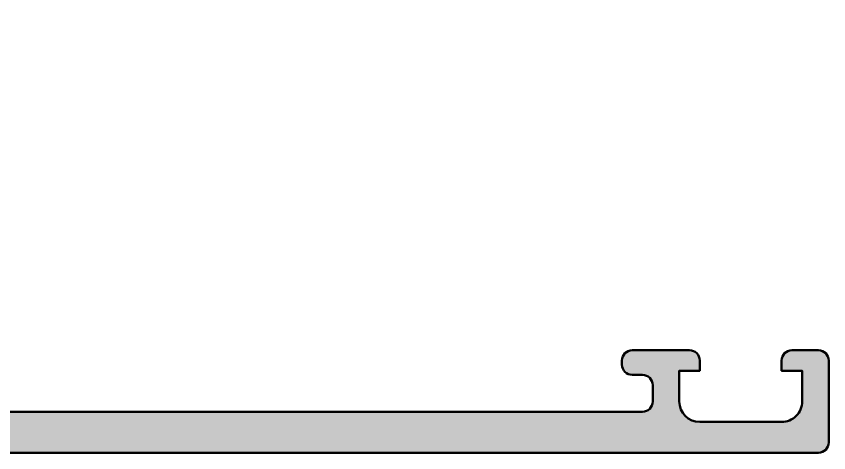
# Model space of a CAD drawing. Extents: x 0 to 81.5, y 0 to 75.
# Drawn here: x 41.82 to 81.5, y 0 to 21.3 of the extents above; entities that cross this region are included whole.
import ezdxf

# ---------------------------------------------------------------- set-up
doc = ezdxf.new("R2010")
doc.units = 0
doc.layers.add('0S-Alu contour', color=7, linetype='Continuous', lineweight=50)
doc.layers.add('0S-Alu hatch', color=252, linetype='Continuous', lineweight=25)

# ---------------------------------------------------------------- blocks, each defined once
blk = doc.blocks.new('357890__7531185D_8088_49E5_A67A_737CF4A3306F_')
at = {"layer": '0S-Alu hatch'}
h = blk.add_hatch(color=256, dxfattribs=at)
edge = h.paths.add_edge_path()
edge.add_line((0.4999389648436079, 15.49981295560241), (20.39999636205796, 15.49981295560241))
edge.add_ellipse((20.39999636205797, 13.99981295560243), major_axis=(-1.499999999999978, 0), ratio=1, start_angle=179.9998642446208, end_angle=270.0000000000003, ccw=False)
edge.add_line((21.89999636205374, 13.99980940153491), (21.89996627171284, 1.299951816342456))
edge.add_ellipse((21.39996627171438, 1.299953001014884), major_axis=(-0.4999999999998616, 0), ratio=1, start_angle=126.86794196033031, end_angle=179.9998642473055, ccw=False)
edge.add_arc((21.9999389648438, 0.499932521590182), 0.5000000000000875, 126.8679419603363, 269.9999999999976)
edge.add_line((21.99993896484378, -6.74784099054e-05), (81.00000000000036, -6.74784097896e-05))
edge.add_arc((80.99993251248257, 0.5000000091076658), 0.5000674920714057, 270.0077324561403, 359.992267543883)
edge.add_line((81.50000000000003, 0.4999325215901017), (81.50000000000003, 4.499932521590437))
edge.add_arc((80.99993251248273, 4.499865034072797), 0.5000674920712493, 0.0077324561169704, 89.99226754391339)
edge.add_line((81.00000000000003, 4.999932521590096), (79.69995117187509, 4.999932521590153))
edge.add_arc((79.69998807066426, 4.49989562280092), 0.5000369001506532, 90.00422797775568, 179.9957720222162)
edge.add_line((79.19995117187503, 4.499932521590341), (79.19995117187503, 3.99993252159021))
edge.add_line((79.19995117187503, 3.99993252159021), (80.19995117187551, 3.999932521590267))
edge.add_line((80.19995117187551, 3.999932521590267), (80.19995117187503, 2.49993252159038))
edge.add_ellipse((79.19998814556854, 2.499895547896585), major_axis=(-0.9999630269900411, 0), ratio=1, start_angle=89.99788148508361, end_angle=180.0021185150526, ccw=False)
edge.add_line((79.19995117187509, 1.499932521590096), (75.19995117187497, 1.499932521590324))
edge.add_ellipse((75.2000280415843, 2.500009391299371), major_axis=(-1.000076872663296, 0), ratio=1, start_angle=0.004403971451608868, end_angle=89.99559602862348, ccw=False)
edge.add_line((74.19995117187526, 2.499932521588728), (74.19995117187526, 3.99993252159021))
edge.add_line((74.19995117187526, 3.99993252159021), (75.19995117187503, 3.99993252159021))
edge.add_line((75.19995117187503, 3.99993252159021), (75.19995117187503, 4.499932521590267))
edge.add_arc((74.70000864667786, 4.49998999639304), 0.4999425285009028, 359.9934131156214, 450.0065868843982)
edge.add_line((74.69995117187497, 4.99993252159021), (71.89996337890625, 4.999932521590267))
edge.add_arc((71.8999633789063, 4.499932521590267), 0.5, 90.00000000000651, 180)
edge.add_line((71.3999633789063, 4.499932521590267), (71.39996337890646, 4.299932521590335))
edge.add_arc((71.89996337890668, 4.299932521590477), 0.500000000000199, 180, 270)
edge.add_line((71.89996337890668, 3.799932521590278), (72.39996337890668, 3.799932521590278))
edge.add_ellipse((72.399928279741, 3.299897422424777), major_axis=(-0.5000351003973661, 0), ratio=1, start_angle=180.0040217857437, end_angle=269.9959782142144, ccw=False)
edge.add_line((72.8999633789065, 3.299932521590084), (72.89996337890608, 2.499929469832636))
edge.add_ellipse((72.39994681544692, 2.499946033291678), major_axis=(-0.5000165637334943, 0), ratio=1, start_angle=90.00189796975889, end_angle=179.9981020306515, ccw=False)
edge.add_line((72.3999633789063, 1.999929469832522), (41.0999694824237, 1.999929469832466))
edge.add_line((41.0999694824237, 1.999929469832466), (35.06151186177459, 2.432326101878118))
edge.add_ellipse((35.09996792191851, 3.43154578674509), major_axis=(-0.9999594227704658, 0), ratio=1, start_angle=0, end_angle=87.79599713642938, ccw=False)
edge.add_line((34.10000849914804, 3.43154578674509), (34.10000849914802, 10.09999799729064))
edge.add_ellipse((34.60000849914795, 10.09999799729071), major_axis=(-0.499999999999929, 0), ratio=1, start_angle=270.00000000000813, end_angle=360, ccw=False)
edge.add_line((34.60000849914788, 10.59999799729064), (35.50000849914798, 10.59999799729075))
edge.add_arc((35.50000849914804, 11.0999979972907), 0.4999999999999432, 269.9999999999935, 360)
edge.add_line((36.00000849914798, 11.0999979972907), (36.00000849914798, 12.4999995231696))
edge.add_ellipse((36.07884494569088, 12.76752011516255), major_axis=(-0.2788950563272307, 0), ratio=1, start_angle=-1.1645893741062991, end_angle=73.58012358052588, ccw=False)
edge.add_line((35.80000749914804, 12.77318852316096), (35.80000749914828, 13.22678252316109))
edge.add_ellipse((36.07887559479126, 13.23244318263798), major_axis=(-0.2789255417369625, 0), ratio=1, start_angle=-73.57540544466087, end_angle=1.1628700728535932, ccw=False)
edge.add_line((36.00000849914823, 13.49998652316077), (36.00000849914774, 15.37999752316949))
edge.add_arc((35.7000084991483, 15.37999752317006), 0.2999999999994429, 0, 89.99999999991314)
edge.add_line((35.70000849914875, 15.6799975231695), (34.72003418010543, 15.67999752316945))
edge.add_arc((34.72003418010507, 15.37999752316936), 0.3000000000000895, 89.9999999999308, 180)
edge.add_line((34.42003418010498, 15.37999752316936), (34.42003418010564, 12.61999952316978))
edge.add_ellipse((34.30003418010509, 12.61999952316993), major_axis=(-0.1200000000005517, 0), ratio=1, start_angle=89.99999999987449, end_angle=180, ccw=False)
edge.add_line((34.30003418010483, 12.49999952316938), (29.99999228668456, 12.49986982346246))
edge.add_ellipse((29.9999692233678, 12.99984675985239), major_axis=(-0.4999769369218687, 0), ratio=1, start_angle=-0.0017687124012013555, end_angle=90.00264298333559, ccw=False)
edge.add_line((29.49999228668416, 12.99986219406789), (29.49999228668436, 13.69986677170408))
edge.add_line((29.49999228668436, 13.69986677170408), (30.88823691559084, 16.10438489914588))
edge.add_arc((30.76436301065331, 16.16227956901838), 0.1367352811973428, 334.9501291752949, 464.9238952399188)
edge.add_arc((31.12290754651363, 11.44425199448572), 4.86610797818311, 94.64137025914808, 163.1482189893425)
edge.add_ellipse((25.98723154400977, 12.99986982333215), major_axis=(-0.4999999998694067, 0), ratio=1, start_angle=90.00000000002109, end_angle=163.1482189893459, ccw=False)
edge.add_line((25.98723154400996, 12.49986982346275), (24.89999636205346, 12.49986982346257))
edge.add_ellipse((24.89999636205345, 13.4998698234625), major_axis=(-0.9999999999999218, 0), ratio=1, start_angle=0, end_angle=90.0000000000004, ccw=False)
edge.add_line((23.89999636205353, 13.4998698234625), (23.8999963620538, 17.17018528099442))
edge.add_arc((23.3999963620533, 17.1701852809947), 0.5000000000004974, 0, 56.0794033204563)
edge.add_ellipse((23.95803980769926, 17.99999701432416), major_axis=(-0.4999999999993378, 0), ratio=1, start_angle=9.594068218740574, end_angle=56.07940332052988, ccw=False)
edge.add_arc((20.99999991607889, 17.49999701474543), 2.500000000000041, 9.594068218695197, 89.99999999999714)
edge.add_line((20.99999991607901, 19.99999701474547), (20.45414352416992, 19.99999701474542))
edge.add_arc((20.50247416544928, 19.50070289160291), 0.5016278224850746, 95.52888794896478, 243.3386633159237)
edge.add_line((20.27738571166973, 19.05241095517504), (21.22312545776322, 18.74757086728431))
edge.add_ellipse((21.00026875812851, 18.29999772444054), major_axis=(-0.4999868265935893, 0), ratio=1, start_angle=180.0002683892829, end_angle=243.53025747674832, ccw=False)
edge.add_line((21.50025558471661, 18.30000006650531), (21.50025558471658, 17.9999970147453))
edge.add_ellipse((21.00027611238432, 17.99997648707774), major_axis=(-0.4999794727536662, 0), ratio=1, start_angle=89.9976476059959, end_angle=180.0023523941473, ccw=False)
edge.add_line((21.00025558471678, 17.49999701474547), (10.00025558471681, 17.49999701474547))
edge.add_ellipse((10.00023505704924, 17.99997648707787), major_axis=(-0.4999794727538012, 0), ratio=1, start_angle=-0.0023523939923961734, end_angle=90.0023523940074, ccw=False)
edge.add_line((9.50025558471684, 17.99999701474531), (9.500255584716385, 18.300000066503))
edge.add_ellipse((10.00024241130501, 18.29999772444009), major_axis=(-0.4999868265941103, 0), ratio=1, start_angle=296.4697425232265, end_angle=359.9997316120751, ccw=False)
edge.add_line((9.777385711670261, 18.74757086728443), (10.72312545776371, 19.05241095517516))
edge.add_arc((10.49803700398402, 19.50070289160297), 0.5016278224850824, 296.6613366840937, 444.4711120510271)
edge.add_line((10.54636764526346, 19.99999701474547), (8.28085708618174, 19.99999701474542))
edge.add_ellipse((8.280855664481379, 20.4999585882743), major_axis=(-0.4999615735308999, 0), ratio=1, start_angle=22.497491555500176, end_angle=90.00016292738229, ccw=False)
edge.add_arc((4.936616574845288, 16.64488490714454), 4.661651381444799, 51.8074740438357, 85.8857571610147)
edge.add_arc((5.232923169293414, 21.16487841423247), 0.1351400023531596, 73.60451736202005, 206.5277494640288)
edge.add_line((5.112010955810136, 21.10452067349786), (6.500255584716384, 18.69999396298812))
edge.add_line((6.500255584716384, 18.69999396298812), (6.500255584716597, 17.99999701474542))
edge.add_ellipse((6.000265904826989, 17.99998669463513), major_axis=(-0.4999896799961158, 0), ratio=1, start_angle=89.99881737800109, end_angle=180.0011826219717, ccw=False)
edge.add_line((6.000255584716157, 17.49999701474552), (1.700229903759009, 17.49999701474553))
edge.add_ellipse((1.700229903759122, 17.6199970147453), major_axis=(-0.1199999999997701, 0), ratio=1, start_angle=0, end_angle=89.99999999994583, ccw=False)
edge.add_line((1.580229903759352, 17.6199970147453), (1.580229903759601, 20.37999501474502))
edge.add_arc((1.280229903759277, 20.37999501474516), 0.300000000000324, 0, 89.99999999993486)
edge.add_line((1.280229903759618, 20.67999501474549), (0.3002555847161972, 20.67999501474554))
edge.add_arc((0.300255584716524, 20.37999501474562), 0.299999999999919, 90.00000000006243, 180)
edge.add_line((0.000255584716605, 20.37999501474562), (0.0002555847168253, 18.49998401473658))
edge.add_ellipse((-0.078611510926379, 18.23244067421416), major_axis=(-0.2789255417366636, 0), ratio=1, start_angle=178.8371299270478, end_angle=253.5754054446081, ccw=False)
edge.add_line((0.2002565847162968, 18.22678001473679), (0.2002565847165272, 17.77318601473678))
edge.add_ellipse((-0.078580861826282, 17.76751760673846), major_axis=(-0.278895056327195, 0), ratio=1, start_angle=106.4198764194654, end_angle=181.1645893740863, ccw=False)
edge.add_line((0.0002555847165681, 17.49999701474554), (-6.1035156449e-05, 15.99981295560235))
edge.add_arc((0.4999159014612645, 15.99978989222012), 0.4999769371496575, 179.9973570092577, 270.0026429908499)
edge = h.paths.add_edge_path()
edge.add_ellipse((23.89991140438113, 10.29973699299263), major_axis=(-0.4999845037578287, 0), ratio=1, start_angle=-90.00176216030411, end_angle=0.0017758206565190449, ccw=False)
edge.add_line((23.89992678165416, 10.79972149651399), (32.09992122650127, 10.79972149651399))
edge.add_ellipse((32.09993666315793, 10.29973693317065), major_axis=(-0.4999845635816373, 0), ratio=1, start_angle=179.9982310347787, end_angle=270.00176896516615, ccw=False)
edge.add_line((32.59992122650127, 10.2997214965135), (32.59992122650127, 2.099535482347674))
edge.add_ellipse((32.09991848564349, 2.099538342406304), major_axis=(-0.5000027408659536, 0), ratio=1, start_angle=90.0003140774437, end_angle=179.9996722632193, ccw=False)
edge.add_line((32.09992122650127, 1.599535601547863), (23.89992678165416, 1.599543230942408))
edge.add_ellipse((23.89991395949021, 2.099530289569173), major_axis=(-0.4999870587911769, 0), ratio=1, start_angle=-0.0014693499022087053, end_angle=90.0014693497871, ccw=False)
edge.add_line((23.39992690086345, 2.099543111734123), (23.39992690086345, 10.29972149651424))
at = {"layer": '0S-Alu contour', "color": 7}
for points in [[(5.112010955810136, 21.10452067349786), (6.500255584716384, 18.69999396298812), (6.500255584716597, 17.99999701474542)], [(1.280229903759618, 20.67999501474549), (0.3002555847161972, 20.67999501474554)], [(0.000255584716605, 20.37999501474562), (0.0002555847168253, 18.49998401473658)], [(1.580229903759352, 17.6199970147453), (1.580229903759601, 20.37999501474502)], [(10.54636764526346, 19.99999701474547), (8.28085708618174, 19.99999701474542)], [(20.99999991607901, 19.99999701474547), (20.45414352416992, 19.99999701474542)], [(9.777385711670261, 18.74757086728443), (10.72312545776371, 19.05241095517516)], [(20.27738571166973, 19.05241095517504), (21.22312545776322, 18.74757086728431)], [(9.50025558471684, 17.99999701474531), (9.500255584716385, 18.300000066503)], [(21.50025558471661, 18.30000006650531), (21.50025558471658, 17.9999970147453)], [(0.2002565847162968, 18.22678001473679), (0.2002565847165272, 17.77318601473678)], [(0.0002555847165681, 17.49999701474554), (-6.1035156449e-05, 15.99981295560235)], [(6.000255584716157, 17.49999701474552), (1.700229903759009, 17.49999701474553)], [(21.00025558471678, 17.49999701474547), (10.00025558471681, 17.49999701474547)], [(23.89999636205353, 13.4998698234625), (23.8999963620538, 17.17018528099442)], [(29.49999228668416, 12.99986219406789), (29.49999228668436, 13.69986677170408), (30.88823691559084, 16.10438489914588)], [(0.4999389648436079, 15.49981295560241), (20.39999636205796, 15.49981295560241)], [(35.70000849914875, 15.6799975231695), (34.72003418010543, 15.67999752316945)], [(34.42003418010498, 15.37999752316936), (34.42003418010564, 12.61999952316978)], [(36.00000849914823, 13.49998652316077), (36.00000849914774, 15.37999752316949)], [(21.89999636205374, 13.99980940153491), (21.89996627171284, 1.299951816342456)], [(35.80000749914804, 12.77318852316096), (35.80000749914828, 13.22678252316109)], [(25.98723154400996, 12.49986982346275), (24.89999636205346, 12.49986982346257)], [(34.30003418010483, 12.49999952316938), (29.99999228668456, 12.49986982346246)], [(36.00000849914798, 11.0999979972907), (36.00000849914798, 12.4999995231696)], [(23.89992678165416, 10.79972149651399), (32.09992122650127, 10.79972149651399)], [(34.60000849914788, 10.59999799729064), (35.50000849914798, 10.59999799729075)], [(23.39992690086345, 2.099543111734123), (23.39992690086345, 10.29972149651423)], [(32.59992122650127, 10.2997214965135), (32.59992122650127, 2.099535482347674)], [(34.10000849914804, 3.43154578674509), (34.10000849914802, 10.09999799729064)], [(74.69995117187497, 4.99993252159021), (71.89996337890625, 4.999932521590267)], [(81.00000000000003, 4.999932521590096), (79.69995117187509, 4.999932521590153)], [(71.3999633789063, 4.499932521590267), (71.39996337890646, 4.299932521590335)], [(74.19995117187526, 2.499932521588728), (74.19995117187526, 3.99993252159021), (75.19995117187503, 3.99993252159021), (75.19995117187503, 4.499932521590267)], [(79.19995117187503, 4.499932521590341), (79.19995117187503, 3.99993252159021), (80.19995117187551, 3.999932521590267), (80.19995117187503, 2.49993252159038)], [(81.50000000000003, 0.4999325215901017), (81.50000000000003, 4.499932521590437)], [(71.89996337890668, 3.799932521590278), (72.39996337890668, 3.799932521590278)], [(72.8999633789065, 3.299932521590084), (72.89996337890608, 2.499929469832636)], [(72.3999633789063, 1.999929469832522), (41.0999694824237, 1.999929469832466), (35.06151186177459, 2.432326101878118)], [(32.09992122650127, 1.599535601547863), (23.89992678165416, 1.599543230942408)], [(79.19995117187509, 1.499932521590096), (75.19995117187497, 1.499932521590324)], [(21.99993896484378, -6.74784099054e-05), (81.00000000000036, -6.74784097896e-05)]]:
    blk.add_lwpolyline(points, dxfattribs=at)
for centre, radius, start, end in [((5.232923169293414, 21.16487841423247), 0.1351400023531596, 73.60451736202005, 206.5277494640288), ((4.936616574845288, 16.64488490714454), 4.661651381444799, 51.8074740438357, 85.8857571610147), ((0.300255584716524, 20.37999501474562), 0.299999999999919, 90.00000000006243, 180), ((1.280229903759277, 20.37999501474516), 0.300000000000324, 0, 89.99999999993486), ((10.49803700398402, 19.50070289160297), 0.5016278224850824, 296.6613366840937, 84.47111205102713), ((20.50247416544928, 19.50070289160291), 0.5016278224850746, 95.52888794896478, 243.3386633159237), ((20.99999991607889, 17.49999701474543), 2.500000000000041, 9.594068218695197, 89.99999999999714), ((23.3999963620533, 17.1701852809947), 0.5000000000004974, 0, 56.0794033204563), ((31.12290754651363, 11.44425199448572), 4.86610797818311, 94.64137025914808, 163.1482189893425), ((30.76436301065331, 16.16227956901838), 0.1367352811973428, 334.9501291752949, 104.9238952399188), ((0.4999159014612645, 15.99978989222012), 0.4999769371496575, 179.9973570092577, 270.0026429908499), ((34.72003418010507, 15.37999752316936), 0.3000000000000895, 89.9999999999308, 180), ((35.7000084991483, 15.37999752317006), 0.2999999999994429, 0, 89.99999999991314), ((35.50000849914804, 11.0999979972907), 0.4999999999999432, 269.9999999999935, 0), ((71.8999633789063, 4.499932521590267), 0.5, 90.00000000000651, 180), ((74.70000864667786, 4.49998999639304), 0.4999425285009028, 359.9934131156214, 90.00658688439825), ((79.69998807066426, 4.49989562280092), 0.5000369001506532, 90.00422797775568, 179.9957720222162), ((80.99993251248273, 4.499865034072797), 0.5000674920712493, 0.0077324561169704, 89.99226754391339), ((71.89996337890668, 4.299932521590477), 0.500000000000199, 180, 270), ((21.9999389648438, 0.499932521590182), 0.5000000000000875, 126.8679419603363, 269.9999999999976), ((80.99993251248257, 0.5000000091076658), 0.5000674920714057, 270.0077324561403, 359.992267543883)]:
    blk.add_arc(centre, radius, start, end, dxfattribs=at)
at = {"layer": '0S-Alu contour', "color": 7, "extrusion": (0, 0, -1)}
for centre, radius, start, end in [((-8.280855664481379, 20.4999585882743), 0.4999615735308999, 269.9998370726177, 337.5025084444998), ((-10.00024241130501, 18.29999772444009), 0.4999868265941104, 0.0002683879249072, 63.53025747677352), ((-21.00026875812851, 18.29999772444054), 0.4999868265935893, 116.4697425232517, 179.9997316107171), ((0.078611510926379, 18.23244067421416), 0.2789255417366636, 106.4245945553919, 181.1628700729523), ((-6.000265904826989, 17.99998669463513), 0.4999896799961158, 179.9988173780283, 270.0011826219989), ((-10.00023505704924, 17.99997648707787), 0.4999794727538012, 269.9976476059926, 0.0023523939924092), ((-21.00027611238432, 17.99997648707774), 0.4999794727536662, 179.9976476058527, 270.0023523940041), ((-23.95803980769926, 17.99999701432416), 0.4999999999993378, 303.9205966794702, 350.4059317812594), ((0.078580861826282, 17.76751760673846), 0.2788950563271951, 178.8354106259137, 253.5801235805346), ((-1.700229903759122, 17.6199970147453), 0.1199999999997701, 270.0000000000542, 0), ((-20.39999636205797, 13.99981295560243), 1.499999999999978, 89.99999999999973, 180.0001357553793), ((-24.89999636205345, 13.4998698234625), 0.9999999999999218, 269.9999999999996, 0), ((-36.07887559479126, 13.23244318263798), 0.2789255417369625, 358.8371299271464, 73.57540544466106), ((-25.98723154400977, 12.99986982333215), 0.4999999998694067, 196.8517810106542, 269.9999999999789), ((-29.9999692233678, 12.99984675985239), 0.4999769369218687, 269.9973570166644, 0.0017687124011641), ((-36.07884494569088, 12.76752011516255), 0.2788950563272307, 286.4198764194741, 1.164589374106313), ((-34.30003418010509, 12.61999952316993), 0.1200000000005517, 180, 270.0000000001255), ((-23.89991140438113, 10.29973699299263), 0.4999845037578287, 359.9982241793435, 90.0017621603041), ((-32.09993666315793, 10.29973693317065), 0.4999845635816373, 89.99823103483386, 180.0017689652214), ((-34.60000849914795, 10.09999799729071), 0.499999999999929, 0, 89.99999999999186), ((-72.399928279741, 3.299897422424777), 0.5000351003973661, 90.0040217857856, 179.9959782142563), ((-35.09996792191851, 3.43154578674509), 0.9999594227704658, 272.2040028635706, 0), ((-72.39994681544692, 2.499946033291678), 0.5000165637334943, 180.0018979693485, 269.9981020302411), ((-75.2000280415843, 2.500009391299371), 1.000076872663296, 270.0044039713765, 359.9955960285484), ((-79.19998814556854, 2.499895547896585), 0.9999630269900411, 179.9978814849474, 270.0021185149164), ((-23.89991395949021, 2.099530289569173), 0.4999870587911769, 269.9985306502129, 0.0014693499022367), ((-32.09991848564349, 2.099538342406304), 0.5000027408659536, 180.0003277367808, 269.9996859225563), ((-21.39996627171438, 1.299953001014884), 0.4999999999998616, 180.0001357526945, 233.1320580396697)]:
    blk.add_arc(centre, radius, start, end, dxfattribs=at)
blk = doc.blocks.new('368910__3035C2D6_4248_485B_A1AF_7FE35C8D4928_')
at = {"layer": '0S-Alu contour', "color": 7}
blk.add_blockref('357890__7531185D_8088_49E5_A67A_737CF4A3306F_', (0, 0), dxfattribs=at)

msp = doc.modelspace()

# ---------------------------------------------------------------- block references
at = {"layer": '0S-Alu contour', "color": 7}
msp.add_blockref('368910__3035C2D6_4248_485B_A1AF_7FE35C8D4928_', (0, 0), dxfattribs=at)

doc.saveas('drawing.dxf')
